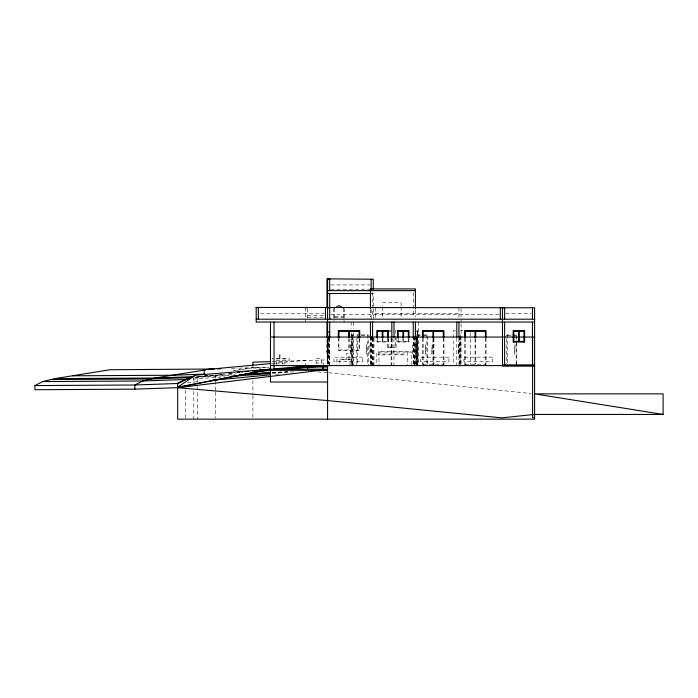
<?xml version="1.0" encoding="UTF-8"?>
<svg xmlns="http://www.w3.org/2000/svg" width="698" height="698" viewBox="0 0 698 698"><rect width="100%" height="100%" fill="white"/><g stroke="black" fill="none" stroke-linecap="round" stroke-linejoin="round"><path stroke-width="0.52" stroke-dasharray="3.49 2.62" d="M327.397 338.582L327.039 351.993L327.301 338.582M327.153 338.582L327.414 350.152L327.057 338.582M195.745 377.068L200.815 376.039M195.902 377.382L224.006 374.311M228.325 373.84L231.57 373.482M272.072 363.422L305.454 360.316L305.454 365.071M204.226 375.445L207.463 375.149M187.378 382.661L198.162 381.64M275.815 374.329L279.052 374.023M197.665 382.059L197.665 376.606L217.148 374.957M218.23 374.861L224.73 374.311M229.057 373.945L235.558 373.395M240.967 372.933L243.131 372.749M193.119 379.023L224.564 376.78M272.281 373.386L293.971 371.842M194.917 377.47L235.147 375.044M272.124 372.802L290.612 371.685M197.665 376.606L234.476 374.582M272.368 372.496L287.524 371.659M231.5 368.413L237.922 368.195M238.995 368.151L252.912 367.671L233.673 370.786L252.912 367.741L269.149 367.27M272.394 361.573L327.58 359.889M252.912 365.979L252.912 367.881L269.149 367.384M330.817 284.932L370.036 284.932M330.817 289.216L371.127 289.216M370.42 293.5L373.273 293.5L373.273 322.048M505.692 313.306L531.396 313.306M375.411 313.489L458.935 313.489M260.502 313.803L324.361 313.803M330.808 314.702L499.253 314.702M307.6 315.409L324.396 315.409M334.726 316.63L343.285 316.63M307.6 317.197L324.396 317.197M334.726 317.485L343.285 317.485M388.193 330.616L391.308 330.616M396.115 330.616L395.469 330.616L395.469 347.752M416.462 330.616L417.884 330.616L417.884 364.88M455.366 330.616L453.22 330.616L453.22 364.88M460.724 330.616L462.861 330.616M388.193 331.262L391.308 331.262M416.462 331.262L417.884 331.262M351.138 334.9L353.284 334.9M359.967 334.9L356.853 334.9L356.853 364.88M361.006 334.9L368.274 334.9L368.274 364.88M416.75 334.9L427.525 334.9L427.525 364.88M351.495 335.546L352.926 335.546M361.547 335.546L367.628 335.546M416.75 335.546L426.879 335.546M507.402 335.546L516.119 335.546M377.487 341.401L387.617 341.401M398.183 341.401L408.321 341.401M327.013 344.899L327.51 344.899M370.341 344.899L369.844 344.899L369.844 354.174L370.341 354.174M416.034 344.899L415.528 344.899L415.528 354.174L416.034 354.174M327.554 345.353L327.144 344.498L327.144 354.601L327.554 353.746M327.554 345.527L327.231 351.993L327.231 339.996L327.554 346.382M327.554 346.548L327.554 347.412M388.193 347.107L395.469 347.107M327.554 347.578L327.554 348.433M327.554 348.607L327.554 349.462M327.554 349.637L327.554 350.492M338.931 349.96L359.069 349.96M327.554 350.666L327.554 351.522M327.554 351.687L327.554 352.551M327.554 352.717L327.554 353.572M327.51 354.174L327.013 354.174L327.126 340.641M327.938 355.675L329.369 355.675M327.58 356.32L329.726 356.32M271.976 358.702L272.752 358.702M276.53 358.702L288.178 358.877M271.976 358.877L272.752 358.877M276.094 358.885L289.321 358.885L289.321 360.744L276.094 360.744M275.946 363.885L286.608 363.885M416.462 364.243L417.884 364.243M423.171 364.243L443.3 364.243M465.287 364.243L485.415 364.243M252.912 367.881L260.485 368.361M317.843 371.982L327.58 372.592M328.671 372.706L531.353 393.532M516.756 363.815L516.756 334.9L506.765 334.9L506.765 363.815M516.119 334.9L516.119 342.395M516.119 343.468L516.119 364.88M507.402 334.9L507.402 364.88M486.061 338.111L486.061 364.88M485.415 338.111L485.415 364.88M475.678 338.704L475.678 364.243M475.033 338.704L475.033 364.243M470.356 332.763L470.356 364.88M465.287 338.111L465.287 364.88M464.65 338.111L464.65 364.88M461.073 308.813L461.073 317.119M461.073 320.146L461.073 322.048M461.073 323.837L461.073 364.88M460.724 334.9L460.724 364.88M460.322 336.628L460.322 364.88M459.816 336.628L459.816 364.88M459.293 335.974L459.293 364.88M458.935 307.774L458.935 317.764M458.935 338.102L458.935 364.88M456.797 338.111L456.797 364.88M443.945 338.111L443.945 364.88M443.3 338.111L443.3 364.88M433.947 338.111L433.947 364.88M433.554 338.704L433.554 364.243M433.31 338.111L433.31 364.88M432.917 338.704L432.917 364.243M426.879 334.9L426.879 364.88M423.171 338.111L423.171 364.88M422.526 338.111L422.526 364.88M418.242 322.048L418.242 364.88M417.491 331.262L417.491 335.598M417.491 336.68L417.491 364.88M417.203 331.262L417.203 335.52M417.203 336.576L417.203 364.243M417.029 338.704L417.029 364.243M416.985 338.853L416.985 364.88M416.75 336.628L416.75 364.88M416.462 338.111L416.462 364.88M416.104 335.974L416.104 364.88M415.389 309.676L415.389 317.084M415.389 335.974L415.389 364.88M415.031 338.111L415.031 364.88M414.629 336.628L414.629 364.88M414.132 336.628L414.132 364.88M413.609 335.974L413.609 364.88M413.251 292.759L413.251 317.084M413.251 335.974L413.251 364.88M411.82 364.88L411.82 352.036L376.841 352.036L376.841 364.88M408.967 338.923L408.967 342.037L397.546 342.037L397.546 338.923M408.321 338.356L408.321 342.037M408.251 352.036L408.251 351.46L378.272 351.46L378.272 352.036M407.536 352.036L407.536 364.88M403.575 338.356L403.575 341.401M402.929 338.356L402.929 341.401M401.114 305.916L401.114 302.775L382.548 302.775L382.548 305.916M401.114 306.963L401.114 317.433M398.183 338.356L398.183 342.037M396.115 338.111L396.115 347.752L387.547 347.752L387.547 338.111M393.977 338.111L393.977 364.88M392.154 338.652L392.154 347.107M391.831 338.111L391.831 364.88M391.508 338.652L391.508 347.107M391.116 338.111L391.116 364.88M388.263 338.923L388.263 342.037L376.841 342.037L376.841 338.923M388.193 338.111L388.193 347.752M382.87 338.356L382.87 341.401M382.548 306.963L382.548 317.433M382.234 338.356L382.234 341.401M378.979 352.036L378.979 364.88M377.487 338.356L377.487 342.037M375.411 307.774L375.411 317.764M373.988 338.111L373.988 364.88M373.273 338.111L373.273 364.88M372.558 292.759L372.558 317.084M372.558 338.111L372.558 364.88M372.2 338.111L372.2 364.88M371.798 336.628L371.798 364.88M371.301 336.628L371.301 364.88M371.127 309.362L371.127 320.993M370.769 335.974L370.769 364.88M370.42 309.676L370.42 317.084M370.42 337.047L370.42 364.88M367.628 334.9L367.628 364.88M359.706 339.036L359.706 350.605L338.294 350.605L338.294 339.036M359.069 338.53L359.069 350.605M357.498 334.9L357.498 364.88M353.284 322.048L353.284 328.479M353.284 332.763L353.284 364.88M352.926 334.9L352.926 364.88M352.525 336.628L352.525 364.88M352.429 364.88L352.429 359.461L339.865 359.461L339.865 364.88M352.028 336.628L352.028 364.88M351.495 334.9L351.495 364.88M351.138 322.048L351.138 328.479M351.138 332.763L351.138 364.88M350.003 364.88L350.003 359.173L336.864 359.173L336.864 364.88M349.323 338.53L349.323 349.96M349 359.173L349 353.746L346.147 353.746L346.147 359.173M348.677 338.53L348.677 349.96M344.428 308.49L344.428 322.048M343.285 308.49L343.285 321.097M338.931 338.53L338.931 350.605M334.726 308.49L334.726 321.097M333.583 308.49L333.583 321.01M329.726 338.111L329.726 364.88M329.369 338.111L329.369 364.88M328.967 336.628L328.967 364.88M328.679 338.364L328.679 355.675M328.47 336.628L328.47 363.798M327.938 335.974L327.938 363.815M327.58 338.111L327.58 363.815M327.554 338.329L327.554 339.184L327.144 338.329M327.554 363.859L327.554 362.995L327.144 363.859M323.305 364.74L323.305 363.03L315.452 363.03L315.452 364.74M321.595 363.03L321.595 358.746L316.438 358.746L316.438 363.03M307.6 308.813L307.6 317.764M305.454 307.774L305.454 317.119M305.454 320.146L305.454 322.048M282.751 360.744L282.751 363.885M279.968 358.702L279.968 353.275L279.54 358.702M276.757 360.744L276.757 363.885M252.912 380.584L252.912 394.51M252.912 395.583L252.912 418.067M215.508 374.887L215.508 391.072M215.508 392.154L215.508 418.058M197.665 386.422L197.665 419.14M193.826 377.539L193.826 381.806M193.826 391.404L193.826 419.14M185.528 390.261L185.528 418.067M327.554 339.359L327.144 340.214L327.554 339.359M327.554 340.38L327.144 341.243L327.554 340.38M327.554 341.409L327.144 342.264L327.554 341.409M327.554 342.439L327.144 343.294L327.554 342.439M327.554 343.468L327.144 344.323L327.554 343.468M351.068 344.899L350.571 344.899L350.571 354.174L351.068 354.174L351.068 344.899M366.494 344.899L366.136 354.174L366.494 344.899M413.172 344.899L412.675 344.899L412.675 354.174L413.172 354.174L413.172 344.899M425.736 344.899L425.387 354.174L425.736 344.899M432.167 344.899L431.809 354.174L432.167 344.899M458.865 344.899L458.368 344.899L458.368 354.174L458.865 354.174L458.865 344.899M514.976 344.899L514.618 354.174L514.976 344.899M404.683 354.034L378.272 354.034L378.272 354.889L404.683 354.889L404.683 354.034M327.554 354.776L327.144 355.631L327.554 354.776M327.554 355.806L327.144 356.661L327.554 355.806M327.554 356.835L327.144 357.69L327.554 356.835M362.567 357.175L334.01 357.175L334.01 361.739L362.567 361.739L362.567 357.175M448.945 357.175L420.388 357.175L420.388 361.739L448.945 361.739L448.945 357.175M492.483 357.175L463.934 357.175L463.934 361.739L492.483 361.739L492.483 357.175M327.554 357.856L327.144 358.72L327.554 357.856M327.554 358.885L327.144 359.74L327.554 358.885M327.554 359.915L327.144 360.77L327.554 359.915M327.554 360.945L327.144 361.8L327.554 360.945M327.554 361.974L327.144 362.829L327.554 361.974"/><path stroke-width="1.05" d="M270.475 369.198L195.519 375.166L177.676 387.154L270.475 369.198L327.58 369.163M214.365 369.015L110.144 369.739L54.889 378.604L42.753 381.562L34.9 385.575L34.9 389.728L134.845 389.152L177.676 387.652L179.438 386.422M334.482 308.01L339.01 305.637L343.529 308.01M177.676 383.577L185.528 379.564L189.673 378.482M195.519 375.166L177.676 383.158L177.676 419.14L534.607 419.14L534.607 307.774L255.913 307.417L258.626 307.774M177.676 387.582L270.475 369.242L260.747 370.298M205.805 369.861L154.825 378.037L142.697 380.986L42.753 381.562M207.943 369.512L210.081 369.163M254.264 371.004L257.51 370.655M270.999 363.518L204.226 369.739L204.226 374.494M237.608 372.339L239.763 372.139M245.146 371.641L248.383 371.336M252.685 370.935L256.995 370.533M259.15 370.333L270.999 369.233M274.227 368.937L305.454 366.022L327.58 366.022M212.183 380.323L270.423 374.835M325.425 369.652L327.58 369.451L177.676 387.73L327.58 400.573L501.766 417.849L534.607 414.429L663.1 414.429L663.1 393.864L534.607 393.864L663.1 414.429M253.959 371.833L256.122 371.65M258.295 371.467L270.205 370.464M279.942 369.635L327.58 365.595L325.425 365.752M261.846 370.411L270.466 369.783M273.703 369.547L322.197 365.996M233.237 376.17L270.109 373.543M239.501 374.774L269.952 372.933M247.467 373.866L270.205 372.61M217.575 368.902L220.786 368.788M204.802 374.111L172.676 375.236L72.732 375.803M193.381 376.684L154.825 378.037L54.889 378.604M190.615 377.583L150.995 378.97L51.059 379.538M270.231 361.643L252.912 362.175L252.912 365.028M303.778 366.328L310.27 366.127M297.287 366.467L321.089 365.787M34.9 385.575L134.845 384.999L177.676 383.499L185.528 379.485L142.697 380.986L134.845 384.999L134.845 389.152M327.58 290.638L415.389 290.638M327.58 293.5L371.092 293.5M256.201 319.195L534.607 319.195M534.607 322.048L256.201 322.048L256.201 307.774M338.931 331.262L359.069 331.262M377.487 331.262L387.617 331.262M398.183 331.262L408.321 331.262M423.171 331.262L443.3 331.262M465.287 331.262L485.415 331.262M513.833 331.262L523.971 331.262M329.726 332.047L327.144 332.161L327.144 333.016L327.554 332.161M270.475 337.047L534.607 337.047M513.833 341.401L523.971 341.401M502.481 364.88L534.607 364.88M270.475 365.595L534.607 365.595M534.607 366.022L502.481 366.022L502.481 307.774M327.58 367.026L307.6 367.026L307.6 369.163M270.475 370.306L327.58 370.306M327.58 382.015L270.475 382.015L270.475 322.048M534.607 417.709L532.609 417.709L532.609 337.047M532.461 307.774L532.461 319.195M532.461 322.048L532.461 364.88M523.971 330.616L523.971 342.037M519.225 331.262L519.225 341.401M518.579 331.262L518.579 341.401M513.833 330.616L513.833 342.037M504.907 307.774L502.194 307.774M504.619 307.774L504.619 319.195M504.619 322.048L504.619 364.88M500.335 307.774L500.335 319.195M486.061 337.047L486.061 330.616L464.65 330.616L464.65 337.047M485.415 330.616L485.415 337.64M475.678 331.262L475.678 337.64M475.033 331.262L475.033 337.64M465.287 330.616L465.287 337.64M458.935 322.048L458.935 337.047M456.797 322.048L456.797 337.047M443.945 337.047L443.945 330.616L422.526 330.616L422.526 337.047M443.3 330.616L443.3 337.64M433.554 331.262L433.554 337.64M432.917 331.262L432.917 337.64M423.171 330.616L423.171 337.64M415.389 308.621L415.389 288.928L370.42 288.928L370.42 308.621M415.389 322.048L415.389 337.047M413.251 322.048L413.251 337.884M408.967 337.884L408.967 330.616L397.546 330.616L397.546 337.884M408.321 330.616L408.321 337.884M403.575 331.262L403.575 337.343M402.929 331.262L402.929 337.343M398.183 330.616L398.183 337.884M393.977 322.048L393.977 337.047M391.831 322.048L391.831 337.047M388.263 337.884L388.263 330.616L376.841 330.616L376.841 337.884M387.617 330.616L387.617 337.884M382.87 331.262L382.87 337.343M382.234 331.262L382.234 337.343M377.487 330.616L377.487 337.884M373.273 289.6L373.273 279.217L327.301 278.86M372.558 322.048L372.558 337.884M371.127 279.217L371.127 289.6M370.42 322.048L370.42 337.98M359.706 337.98L359.706 330.616L338.294 330.616L338.294 337.98M359.069 330.616L359.069 337.98M349.323 331.262L349.323 337.492M348.677 331.262L348.677 337.492M338.931 330.616L338.931 337.98M330.014 279.217L327.144 278.86L327.144 279.566L327.554 278.86M330.014 307.774L327.301 307.774M329.726 279.217L329.726 290.638M329.726 293.5L329.726 307.242M329.726 307.774L329.726 319.195M329.726 322.048L329.726 337.98M329.369 334.9L329.369 337.047M327.58 279.217L327.58 337.047M327.58 365.237L327.58 419.14M327.554 308.341L327.554 307.486L327.144 308.341M327.554 337.125L327.554 336.27L327.144 337.125M325.442 307.774L325.442 319.195M323.017 367.026L323.017 369.163M307.879 307.774L305.166 307.774M274.044 322.048L274.044 369.163M258.339 307.774L258.339 319.195M327.414 336.445L327.1 337.3L327.414 336.445M327.554 279.732L327.144 280.587L327.554 279.732M327.554 280.762L327.144 281.617L327.554 280.762M327.554 281.791L327.144 282.646L327.554 281.791M327.554 282.821L327.144 283.676L327.554 282.821M327.554 283.842L327.144 284.705L327.554 283.842M327.554 284.871L327.144 285.726L327.554 284.871M327.554 285.901L327.144 286.756L327.554 285.901M327.554 286.93L327.144 287.785L327.554 286.93M327.554 287.96L327.144 288.815L327.554 287.96M327.554 288.989L327.144 289.844L327.554 288.989M327.554 290.01L327.144 290.874L327.554 290.01M327.554 291.04L327.144 291.895L327.554 291.04M327.554 292.069L327.144 292.924L327.554 292.069M327.554 293.099L327.144 293.954L327.554 293.099M327.554 294.128L327.144 294.984L327.554 294.128M327.554 295.149L327.144 296.013L327.554 295.149M327.554 296.179L327.144 297.034L327.554 296.179M327.554 297.208L327.144 298.063L327.554 297.208M327.554 298.238L327.144 299.093L327.554 298.238M327.554 299.268L327.144 300.123L327.554 299.268M327.554 300.297L327.144 301.152L327.554 300.297M327.554 301.318L327.144 302.182L327.554 301.318M327.554 302.347L327.144 303.202L327.554 302.347M327.554 303.377L327.144 304.232L327.554 303.377M327.554 304.407L327.144 305.262L327.554 304.407M327.554 305.436L327.144 306.291L327.554 305.436M327.554 306.457L327.144 307.321L327.554 306.457M327.554 321.883L327.144 322.738L327.554 321.883M327.554 322.912L327.144 323.767L327.554 322.912M327.554 323.933L327.144 324.797L327.554 323.933M327.554 324.963L327.144 325.818L327.554 324.963M327.554 325.992L327.144 326.847L327.554 325.992M327.554 327.022L327.144 327.877L327.554 327.022M327.554 328.051L327.144 328.906L327.554 328.051M327.554 329.072L327.144 329.936L327.554 329.072M327.554 330.102L327.144 330.957L327.554 330.102M524.608 330.616L513.187 330.616L513.187 342.037L524.608 342.037L524.608 330.616M327.554 331.131L327.144 331.986L327.554 331.131M327.554 333.19L327.144 334.045L327.554 333.19M327.554 334.22L327.144 335.075L327.554 334.22M327.554 335.241L327.144 336.104L327.554 335.241"/></g></svg>
